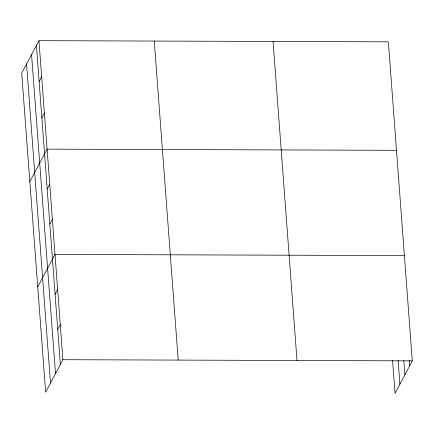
<?xml version="1.0" encoding="UTF-8"?>
<svg xmlns="http://www.w3.org/2000/svg" width="434" height="434" viewBox="0 0 434 434"><rect width="100%" height="100%" fill="white"/><g stroke="black" fill="none" stroke-linecap="round" stroke-linejoin="round"><path stroke-width="0.65" d="M38.957 40.671L21.7 73.129L45.646 392.162L62.903 359.705L38.957 40.671L388.354 41.838L412.3 360.871L395.043 393.329L392.564 360.258M39.131 81.608L41.669 76.829M41.843 117.766L44.382 112.986M29.843 181.596L47.1 149.144L396.497 150.31M47.192 189.018L49.731 184.238M49.823 224.112L52.368 219.333M37.742 286.879L54.999 254.427L404.396 255.593M55.091 294.301L57.635 289.521M57.727 329.395L60.266 324.616M62.903 359.705L412.3 360.871M409.354 360.253L409.761 365.65M403.837 360.611L404.9 374.786M398.124 360.573L399.898 384.193M273.051 41.452L296.997 360.486M154.26 41.056L178.206 360.09M36.413 45.451L60.359 364.484M31.557 54.586L55.503 373.62M26.555 63.993L50.501 383.027"/></g></svg>
